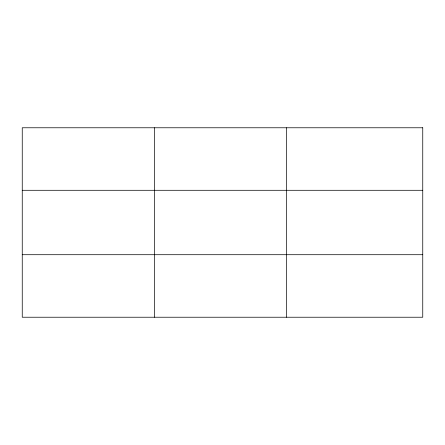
<?xml version="1.0" encoding="UTF-8"?>
<svg xmlns="http://www.w3.org/2000/svg" width="445" height="445" viewBox="0 0 445 445"><rect width="100%" height="100%" fill="white"/><g stroke="black" fill="none" stroke-linecap="round" stroke-linejoin="round"><path stroke-width="0.67" d="M154.415 127.771L154.415 317.229M286.58 127.771L286.58 317.229M22.25 190.293L422.75 190.293M22.25 254.707L422.75 254.707M422.75 127.771L422.75 317.229L22.25 317.229L22.25 127.771L422.75 127.771"/></g></svg>
